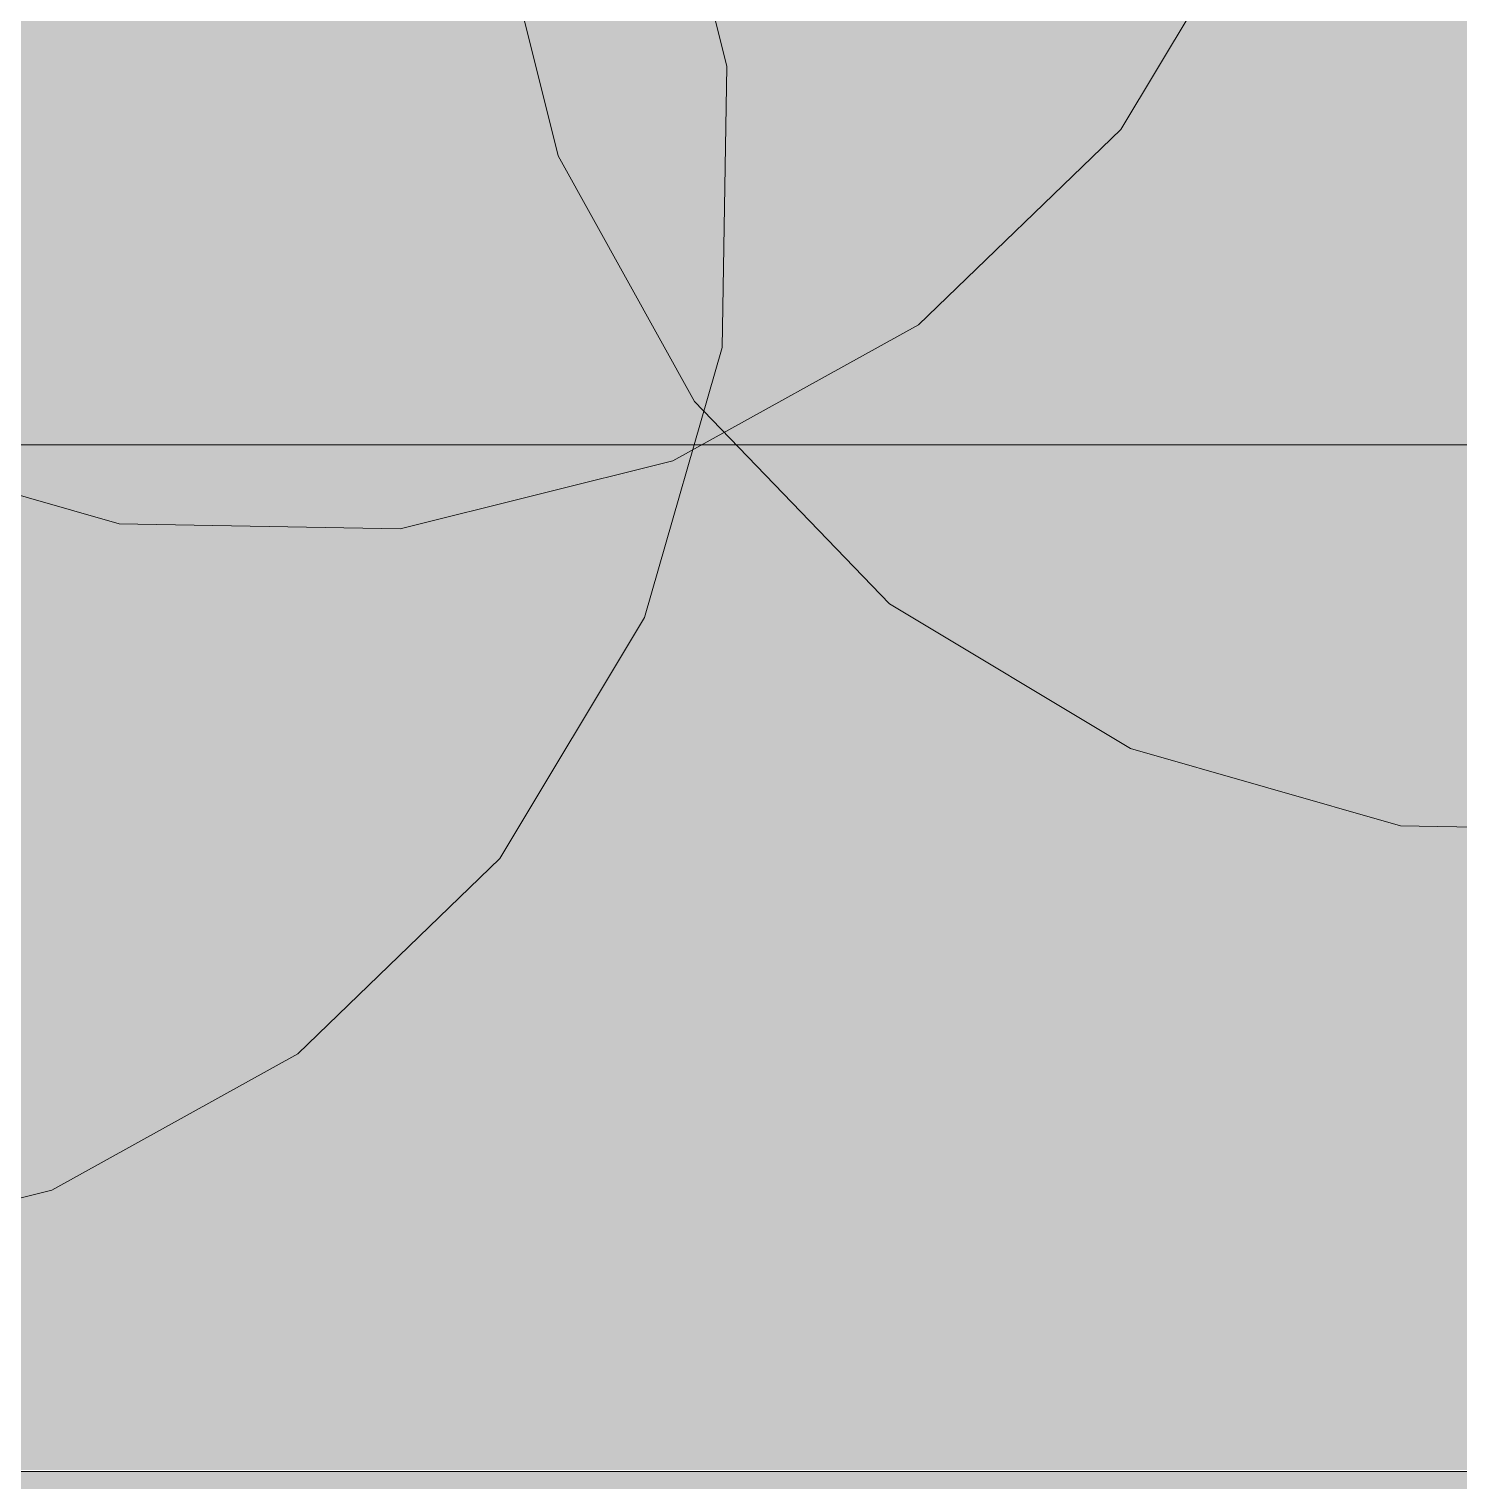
# Model space of a CAD drawing. Header units: millimetres. Extents: x -146962 to 322503, y -183624 to 284367.
# Drawn here: x 108747 to 111258, y 29380 to 31929 of the extents above; entities that cross this region are included whole.
import ezdxf

# ---------------------------------------------------------------- set-up
doc = ezdxf.new("R2010")
doc.units = ezdxf.units.MM
doc.layers.add('06_部屋の色', color=8, linetype='Continuous', lineweight=0)
doc.layers.add('30_敷地・外構', color=8, linetype='Continuous', lineweight=9)

msp = doc.modelspace()

# ---------------------------------------------------------------- hatches: boundary and pattern name
at = {"layer": '06_部屋の色', "true_color": 0xdde9cf}
msp.add_hatch(color=8, dxfattribs=at).paths.add_polyline_path([(83510.2, 29400.8), (83510.3, 31670.6), (83754.2, 32064.6), (83999.1, 32458.1), (84244.9, 32850.9), (84491.7, 33243.1), (84739.4, 33634.8), (84988.1, 34025.8), (85237.8, 34416.3), (85488.3, 34806.1), (85739.9, 35195.3), (85992.4, 35583.9), (86245.8, 35971.8), (86500.2, 36359.2), (86755.5, 36745.9), (87011.8, 37132), (87269, 37517.5), (87527.2, 37902.4), (87786.3, 38286.6), (88046.3, 38670.2), (88307.2, 39053.2), (88569.1, 39435.5), (88832, 39817.2), (89095.7, 40198.2), (89360.4, 40578.6), (89626, 40958.3), (89892.5, 41337.4), (90160, 41715.9), (90428.4, 42093.7), (90697.7, 42470.8), (90967.9, 42847.3), (91239, 43223.1), (91511.1, 43598.3), (91784.1, 43972.8), (92058, 44346.6), (92332.7, 44719.7), (92608.4, 45092.2), (92885.1, 45464), (93162.6, 45835.2), (93441, 46205.6), (93720.3, 46575.4), (94000.5, 46944.5), (94281.7, 47312.9), (94563.7, 47680.6), (94846.6, 48047.7), (95130.4, 48414), (95415.1, 48779.7), (95700.7, 49144.6), (95987.2, 49508.9), (96274.5, 49872.4), (96562.8, 50235.3), (96851.9, 50597.4), (97142, 50958.9), (97432.9, 51319.6), (97724.6, 51679.7), (98017.3, 52039), (98310.8, 52397.6), (98605.2, 52755.5), (98900.5, 53112.6), (99196.7, 53469.1), (99493.7, 53824.8), (99791.6, 54179.8), (100090.3, 54534), (100389.9, 54887.6), (100690.4, 55240.4), (100991.8, 55592.4), (101293.9, 55943.8), (101597, 56294.4), (101900.9, 56644.2), (102205.6, 56993.3), (102511.3, 57341.7), (102817.7, 57689.3), (103125, 58036.2), (103433.2, 58382.3), (103742.1, 58727.7), (104052, 59072.3), (104362.6, 59416.2), (104674.1, 59759.3), (104986.5, 60101.6), (105299.7, 60443.2), (105613.7, 60784), (105928.5, 61124.1), (106244.2, 61463.4), (106560.7, 61801.9), (106878, 62139.6), (107196.1, 62476.6), (107515.1, 62812.7), (107834.9, 63148.1), (108155.5, 63482.8), (108476.9, 63816.6), (108799.1, 64149.7), (109122.2, 64481.9), (109446, 64813.4), (109770.7, 65144.1), (110096.1, 65474), (110422.4, 65803.1), (110749.4, 66131.4), (111077.3, 66458.9), (111406, 66785.6), (111735.4, 67111.5), (112065.7, 67436.6), (112396.7, 67760.9), (112728.6, 68084.4), (113061.2, 68407.1), (113394.6, 68728.9), (113728.8, 69050), (114063.8, 69370.2), (114399.5, 69689.6), (114736, 70008.2), (115073.4, 70326), (115411.4, 70642.9), (115750.3, 70959.1), (116089.9, 71274.4), (116430.3, 71588.8), (116771.5, 71902.5), (117113.4, 72215.3), (117456.1, 72527.2), (117799.5, 72838.4), (118596.9, 72838.3), (118594.5, 29398.9)])
at = {"layer": '30_敷地・外構', "true_color": 0xcfe0b8}
for points in [[(107451.4, 33683.1), (107705.5, 34106), (108060.5, 34448.7), (108492, 34687.9), (108970.7, 34807.3), (109464, 34798.7), (109938.3, 34662.7), (110361.2, 34408.5), (110704, 34053.6), (110943.2, 33622.1), (111062.5, 33143.4), (111053.9, 32650.1), (110917.9, 32175.8), (110663.8, 31752.9), (110308.9, 31410.1), (109877.4, 31170.9), (109398.6, 31051.6), (108905.3, 31060.2), (108431, 31196.2), (108008.1, 31450.3), (107665.4, 31805.2), (107426.2, 32236.7), (107306.8, 32715.5), (107315.4, 33208.8)], [(111220.7, 34277.1), (111714, 34268.5), (112188.3, 34132.5), (112611.2, 33878.4), (112953.9, 33523.5), (113193.1, 33092), (113312.5, 32613.2), (113303.9, 32119.9), (113167.9, 31645.7), (112913.8, 31222.7), (112558.9, 30880), (112127.3, 30640.8), (111648.6, 30521.4), (111155.3, 30530.1), (110681, 30666), (110258.1, 30920.2), (109915.4, 31275.1), (109676.2, 31706.6), (109556.8, 32185.3), (109565.4, 32678.7), (109701.4, 33152.9), (109955.5, 33575.8), (110310.4, 33918.6), (110742, 34157.8)], [(107880.6, 33527.3), (108374, 33518.7), (108848.2, 33382.7), (109271.2, 33128.6), (109613.9, 32773.7), (109853.1, 32342.2), (109972.5, 31863.4), (109963.8, 31370.1), (109827.8, 30895.8), (109573.7, 30472.9), (109218.8, 30130.2), (108787.3, 29891), (108308.6, 29771.6), (107815.2, 29780.2), (107341, 29916.2), (106918, 30170.3), (106575.3, 30525.3), (106336.1, 30956.8), (106216.8, 31435.5), (106225.4, 31928.8), (106361.4, 32403.1), (106615.5, 32826), (106970.4, 33168.8), (107401.9, 33408)]]:
    msp.add_hatch(color=8, dxfattribs=at).paths.add_polyline_path(points)
at = {"layer": '30_敷地・外構', "true_color": 0x8a6a4a}
for points in [[(82227.3, 29483.6), (82227.3, 29491.1), (82227.3, 29498.6), (82227.3, 29506.1), (82227.3, 29513.6), (82227.3, 29521.1), (82227.3, 29528.6), (82227.3, 29536.1), (82227.3, 29543.6), (85245.4, 29543.4), (88263.5, 29543.2), (91281.6, 29543), (94299.7, 29542.8), (97317.8, 29542.6), (100335.9, 29542.5), (103354, 29542.3), (106372.1, 29542.1), (109390.2, 29541.9), (112408.3, 29541.7), (115426.4, 29541.5), (118444.5, 29541.3), (118444.5, 29533.8), (118444.5, 29526.3), (118444.5, 29518.8), (118444.5, 29511.3), (118444.5, 29503.8), (118444.5, 29496.3), (118444.5, 29488.8), (118444.5, 29481.3), (118444.5, 29473.8), (118444.5, 29466.3), (118444.5, 29451.3), (115426.4, 29451.5), (109390.2, 29451.9), (106372.1, 29452.1), (103354, 29452.3), (100335.9, 29452.5), (97317.8, 29452.6), (94299.7, 29452.8), (91281.6, 29453), (88263.5, 29453.2), (85245.4, 29453.4), (82227.3, 29453.6), (82227.3, 29461.1), (82227.3, 29468.6), (82227.3, 29476.1)], [(107573.3, 29482), (107573.3, 29497), (107573.3, 29504.5), (107573.3, 29512), (107573.3, 29519.5), (107573.3, 29527), (107573.3, 29534.5), (107573.3, 29542), (108290.8, 29542), (108434.3, 29542), (108577.7, 29541.9), (108721.2, 29541.9), (109295.2, 29541.9), (109295.2, 29534.4), (109295.2, 29526.9), (109295.2, 29519.4), (109295.2, 29511.9), (109295.2, 29504.4), (109295.2, 29489.4), (109295.2, 29481.9), (109295.2, 29474.4), (109295.2, 29466.9), (109295.2, 29451.9), (109008.2, 29451.9), (108864.7, 29451.9), (108721.2, 29451.9), (108577.7, 29451.9), (108434.3, 29452), (108290.8, 29452), (108147.3, 29452), (108003.8, 29452), (107860.3, 29452), (107573.3, 29452), (107573.3, 29459.5), (107573.3, 29467), (107573.3, 29474.5)], [(109295.2, 29534.4), (109295.2, 29541.9), (109302.7, 29541.9), (109310.2, 29541.9), (109317.7, 29541.9), (109325.2, 29541.9), (109340.2, 29541.9), (109347.7, 29541.9), (109355.2, 29541.9), (109362.7, 29541.9), (109370.2, 29541.9), (109377.7, 29541.9), (109385.2, 29541.9), (109385.2, 29534.4), (109385.2, 29526.9), (109385.2, 29519.4), (109385.2, 29511.9), (109385.2, 29504.4), (109385.2, 29496.9), (109385.2, 29489.4), (109385.2, 29474.4), (109385.2, 29466.9), (109385.2, 29459.4), (109385.2, 29451.9), (109377.7, 29451.9), (109370.2, 29451.9), (109362.7, 29451.9), (109355.2, 29451.9), (109347.7, 29451.9), (109340.2, 29451.9), (109332.7, 29451.9), (109325.2, 29451.9), (109317.7, 29451.9), (109310.2, 29451.9), (109302.7, 29451.9), (109295.2, 29451.9), (109295.2, 29459.4), (109295.2, 29466.9), (109295.2, 29474.4), (109295.2, 29481.9), (109295.2, 29489.4), (109295.2, 29504.4), (109295.2, 29511.9), (109295.2, 29519.4), (109295.2, 29526.9)], [(109385.2, 29481.9), (109385.2, 29496.9), (109385.2, 29504.4), (109385.2, 29511.9), (109385.2, 29519.4), (109385.2, 29526.9), (109385.2, 29534.4), (109385.2, 29541.9), (109528.7, 29541.9), (109672.2, 29541.9), (109815.7, 29541.9), (109959.1, 29541.9), (110102.6, 29541.8), (110246.1, 29541.8), (110533.1, 29541.8), (110676.6, 29541.8), (110820.1, 29541.8), (110963.6, 29541.8), (111107, 29541.8), (111107, 29534.3), (111107, 29526.8), (111107, 29519.3), (111107, 29511.8), (111107, 29504.3), (111107, 29496.8), (111107, 29481.8), (111107, 29474.3), (111107, 29466.8), (111107, 29451.8), (110963.6, 29451.8), (110820.1, 29451.8), (110676.6, 29451.8), (110533.1, 29451.8), (110389.6, 29451.8), (110246.1, 29451.8), (109959.1, 29451.9), (109815.6, 29451.9), (109385.2, 29451.9), (109385.2, 29459.4), (109385.2, 29466.9), (109385.2, 29474.4)], [(111107, 29534.3), (111107, 29541.8), (111114.5, 29541.8), (111122, 29541.8), (111129.5, 29541.8), (111137, 29541.8), (111144.5, 29541.8), (111152, 29541.8), (111159.5, 29541.8), (111167, 29541.8), (111174.5, 29541.8), (111182, 29541.8), (111189.5, 29541.8), (111197, 29541.8), (111197, 29534.3), (111197, 29526.8), (111197, 29519.3), (111197, 29511.8), (111197, 29504.3), (111197, 29489.3), (111197, 29481.8), (111197, 29474.3), (111197, 29466.8), (111197, 29451.8), (111189.5, 29451.8), (111182, 29451.8), (111174.5, 29451.8), (111167, 29451.8), (111159.5, 29451.8), (111152, 29451.8), (111144.5, 29451.8), (111137, 29451.8), (111129.5, 29451.8), (111122, 29451.8), (111114.5, 29451.8), (111107, 29451.8), (111107, 29459.3), (111107, 29466.8), (111107, 29474.3), (111107, 29481.8), (111107, 29496.8), (111107, 29504.3), (111107, 29511.8), (111107, 29519.3)], [(111197, 29481.8), (111197, 29489.3), (111197, 29504.3), (111197, 29511.8), (111197, 29519.3), (111197, 29526.8), (111197, 29534.3), (111197, 29541.8), (111627.5, 29541.8), (111771, 29541.7), (111914.5, 29541.7), (112058, 29541.7), (112201.5, 29541.7), (112345, 29541.7), (112488.4, 29541.7), (112918.9, 29541.7), (112918.9, 29534.2), (112918.9, 29526.7), (112918.9, 29519.2), (112918.9, 29511.7), (112918.9, 29504.2), (112918.9, 29489.2), (112918.9, 29481.7), (112918.9, 29474.2), (112918.9, 29466.7), (112918.9, 29451.7), (112775.4, 29451.7), (112631.9, 29451.7), (112488.4, 29451.7), (112344.9, 29451.7), (112201.5, 29451.7), (112058, 29451.7), (111914.5, 29451.7), (111771, 29451.7), (111627.5, 29451.8), (111197, 29451.8), (111197, 29466.8), (111197, 29474.3)], [(108802.2, 29534.4), (108804.7, 29534.4), (108807.2, 29534.4), (108812.2, 29534.4), (108814.7, 29534.4), (108817.2, 29534.4), (108822.2, 29534.4), (108824.6, 29534.4), (108824.6, 29528.2), (108824.6, 29521.9), (108824.6, 29515.7), (108824.6, 29509.4), (108824.6, 29503.2), (108824.6, 29496.9), (108824.6, 29490.7), (108824.6, 29484.4), (108824.6, 29478.2), (108824.6, 29471.9), (108824.6, 29459.4), (108822.1, 29459.4), (108819.6, 29459.4), (108817.1, 29459.4), (108814.6, 29459.4), (108812.1, 29459.4), (108807.1, 29459.4), (108804.6, 29459.4), (108802.1, 29459.4), (108799.6, 29459.4), (108797.1, 29459.4), (108794.6, 29459.4), (108794.6, 29465.7), (108794.6, 29471.9), (108794.6, 29478.2), (108794.6, 29484.4), (108794.7, 29503.2), (108794.7, 29509.4), (108794.7, 29521.9), (108794.7, 29528.2), (108794.7, 29534.4), (108797.2, 29534.4)], [(108927.3, 29534.4), (108929.8, 29534.4), (108932.3, 29534.4), (108937.3, 29534.4), (108939.8, 29534.4), (108942.3, 29534.4), (108944.8, 29534.4), (108947.3, 29534.4), (108949.8, 29534.4), (108949.8, 29528.2), (108949.8, 29521.9), (108949.8, 29515.7), (108949.8, 29509.4), (108949.8, 29503.2), (108949.8, 29496.9), (108949.8, 29484.4), (108949.8, 29478.2), (108949.8, 29471.9), (108949.8, 29465.7), (108949.8, 29459.4), (108947.3, 29459.4), (108944.8, 29459.4), (108942.3, 29459.4), (108939.8, 29459.4), (108937.3, 29459.4), (108934.8, 29459.4), (108932.3, 29459.4), (108929.8, 29459.4), (108927.3, 29459.4), (108924.8, 29459.4), (108922.3, 29459.4), (108919.8, 29459.4), (108919.8, 29465.7), (108919.8, 29471.9), (108919.8, 29490.7), (108919.8, 29503.2), (108919.8, 29515.7), (108919.8, 29521.9), (108919.8, 29528.2), (108919.8, 29534.4), (108922.3, 29534.4), (108924.8, 29534.4)], [(109049.9, 29534.4), (109052.4, 29534.4), (109054.9, 29534.4), (109059.9, 29534.4), (109062.4, 29534.4), (109064.9, 29534.4), (109067.4, 29534.4), (109069.9, 29534.4), (109072.4, 29534.4), (109074.9, 29534.4), (109074.9, 29528.2), (109074.9, 29503.2), (109074.9, 29496.9), (109074.9, 29490.7), (109074.9, 29484.4), (109074.9, 29478.2), (109074.9, 29471.9), (109074.9, 29459.4), (109072.4, 29459.4), (109069.9, 29459.4), (109067.4, 29459.4), (109064.9, 29459.4), (109062.4, 29459.4), (109059.9, 29459.4), (109057.4, 29459.4), (109054.9, 29459.4), (109052.4, 29459.4), (109049.9, 29459.4), (109047.4, 29459.4), (109044.9, 29459.4), (109044.9, 29471.9), (109044.9, 29478.2), (109044.9, 29484.4), (109044.9, 29503.2), (109044.9, 29509.4), (109044.9, 29515.7), (109044.9, 29521.9), (109044.9, 29528.2), (109044.9, 29534.4), (109047.4, 29534.4)], [(109177.6, 29534.4), (109180.1, 29534.4), (109182.6, 29534.4), (109187.6, 29534.4), (109190.1, 29534.4), (109192.6, 29534.4), (109195.1, 29534.4), (109197.6, 29534.4), (109200, 29534.4), (109200, 29521.9), (109200, 29509.4), (109200, 29496.9), (109200, 29490.7), (109200, 29484.4), (109200, 29478.2), (109200, 29471.9), (109200, 29465.7), (109200, 29459.4), (109197.5, 29459.4), (109195, 29459.4), (109192.5, 29459.4), (109190, 29459.4), (109187.5, 29459.4), (109185, 29459.4), (109182.5, 29459.4), (109180, 29459.4), (109177.5, 29459.4), (109175, 29459.4), (109172.5, 29459.4), (109170, 29459.4), (109170, 29465.7), (109170, 29471.9), (109170, 29478.2), (109170, 29484.4), (109170, 29490.7), (109170, 29496.9), (109170, 29503.2), (109170, 29509.4), (109170, 29521.9), (109170, 29528.2), (109170, 29534.4), (109172.6, 29534.4), (109175.1, 29534.4)], [(109305.2, 29526.1), (109305.2, 29531.9), (109316.9, 29531.9), (109322.7, 29531.9), (109334.4, 29531.9), (109340.2, 29531.9), (109346, 29531.9), (109351.9, 29531.9), (109357.7, 29531.9), (109363.5, 29531.9), (109369.4, 29531.9), (109375.2, 29531.9), (109375.2, 29526.1), (109375.2, 29520.2), (109375.2, 29514.4), (109375.2, 29508.6), (109375.2, 29496.9), (109375.2, 29491.1), (109375.2, 29485.2), (109375.2, 29479.4), (109375.2, 29473.6), (109375.2, 29467.7), (109375.2, 29461.9), (109369.3, 29461.9), (109363.5, 29461.9), (109357.7, 29461.9), (109351.8, 29461.9), (109346, 29461.9), (109340.2, 29461.9), (109334.3, 29461.9), (109328.5, 29461.9), (109322.7, 29461.9), (109316.8, 29461.9), (109311, 29461.9), (109305.2, 29461.9), (109305.2, 29467.7), (109305.2, 29473.6), (109305.2, 29485.2), (109305.2, 29491.1), (109305.2, 29496.9), (109305.2, 29508.6), (109305.2, 29514.4), (109305.2, 29520.2)], [(109485.3, 29534.4), (109487.8, 29534.4), (109490.3, 29534.4), (109492.8, 29534.4), (109495.3, 29534.4), (109497.8, 29534.4), (109500.3, 29534.4), (109502.8, 29534.4), (109505.3, 29534.4), (109507.8, 29534.4), (109510.3, 29534.4), (109510.3, 29528.1), (109510.3, 29521.9), (109510.3, 29515.6), (109510.3, 29503.1), (109510.3, 29490.6), (109510.3, 29478.1), (109510.3, 29471.9), (109510.3, 29459.4), (109507.8, 29459.4), (109505.3, 29459.4), (109502.8, 29459.4), (109500.3, 29459.4), (109497.8, 29459.4), (109495.3, 29459.4), (109492.8, 29459.4), (109490.3, 29459.4), (109487.8, 29459.4), (109485.3, 29459.4), (109482.8, 29459.4), (109480.3, 29459.4), (109480.3, 29465.6), (109480.3, 29471.9), (109480.3, 29490.6), (109480.3, 29503.1), (109480.3, 29515.6), (109480.3, 29521.9), (109480.3, 29534.4)], [(109613, 29534.4), (109615.5, 29534.4), (109618, 29534.4), (109620.5, 29534.4), (109625.5, 29534.4), (109628, 29534.4), (109630.5, 29534.4), (109633, 29534.4), (109635.4, 29534.4), (109635.4, 29528.1), (109635.4, 29521.9), (109635.4, 29515.6), (109635.4, 29509.4), (109635.4, 29503.1), (109635.4, 29496.9), (109635.4, 29490.6), (109635.4, 29478.1), (109635.4, 29465.6), (109635.4, 29459.4), (109632.9, 29459.4), (109630.4, 29459.4), (109627.9, 29459.4), (109625.4, 29459.4), (109622.9, 29459.4), (109620.4, 29459.4), (109617.9, 29459.4), (109615.4, 29459.4), (109612.9, 29459.4), (109610.4, 29459.4), (109607.9, 29459.4), (109605.4, 29459.4), (109605.4, 29465.6), (109605.4, 29471.9), (109605.4, 29478.1), (109605.4, 29484.4), (109605.4, 29490.6), (109605.4, 29496.9), (109605.4, 29503.1), (109605.4, 29509.4), (109605.4, 29515.6), (109605.4, 29521.9), (109605.4, 29528.1), (109605.4, 29534.4), (109608, 29534.4), (109610.5, 29534.4)], [(109735.6, 29534.4), (109738.1, 29534.4), (109740.6, 29534.4), (109743.1, 29534.4), (109745.6, 29534.4), (109748.1, 29534.4), (109753.1, 29534.4), (109755.6, 29534.4), (109758.1, 29534.4), (109760.6, 29534.4), (109760.6, 29528.1), (109760.6, 29521.9), (109760.6, 29515.6), (109760.6, 29503.1), (109760.6, 29490.6), (109760.6, 29484.4), (109760.6, 29478.1), (109760.6, 29471.9), (109760.6, 29459.4), (109758.1, 29459.4), (109755.6, 29459.4), (109753.1, 29459.4), (109750.6, 29459.4), (109748.1, 29459.4), (109745.6, 29459.4), (109743.1, 29459.4), (109740.6, 29459.4), (109738.1, 29459.4), (109733.1, 29459.4), (109730.6, 29459.4), (109730.6, 29465.6), (109730.6, 29478.1), (109730.6, 29484.4), (109730.6, 29490.6), (109730.6, 29496.9), (109730.6, 29503.1), (109730.6, 29509.4), (109730.6, 29515.6), (109730.6, 29521.9), (109730.6, 29528.1), (109730.6, 29534.4), (109733.1, 29534.4)], [(109865.7, 29534.4), (109880.7, 29534.4), (109883.2, 29534.4), (109885.7, 29534.4), (109885.7, 29528.1), (109885.7, 29521.9), (109885.7, 29515.6), (109885.7, 29509.4), (109885.7, 29484.4), (109885.7, 29471.9), (109885.7, 29459.4), (109883.2, 29459.4), (109880.7, 29459.4), (109878.2, 29459.4), (109875.7, 29459.4), (109873.2, 29459.4), (109870.7, 29459.4), (109868.2, 29459.4), (109860.7, 29459.4), (109858.2, 29459.4), (109855.7, 29459.4), (109855.7, 29465.6), (109855.7, 29471.9), (109855.7, 29478.1), (109855.7, 29484.4), (109855.7, 29490.6), (109855.7, 29503.1), (109855.7, 29509.4), (109855.7, 29515.6), (109855.7, 29521.9), (109855.7, 29528.1), (109855.7, 29534.4), (109860.7, 29534.4)], [(109988.3, 29534.4), (109990.8, 29534.4), (109995.8, 29534.4), (110003.3, 29534.4), (110005.8, 29534.4), (110010.8, 29534.4), (110010.8, 29528.1), (110010.8, 29521.9), (110010.8, 29515.6), (110010.8, 29503.1), (110010.8, 29484.4), (110010.8, 29478.1), (110010.8, 29459.4), (110008.3, 29459.4), (110005.8, 29459.4), (110003.3, 29459.4), (110000.8, 29459.4), (109998.3, 29459.4), (109995.8, 29459.4), (109993.3, 29459.4), (109990.8, 29459.4), (109983.3, 29459.4), (109980.8, 29459.4), (109980.8, 29471.9), (109980.8, 29478.1), (109980.8, 29503.1), (109980.8, 29509.4), (109980.8, 29515.6), (109980.8, 29521.9), (109980.8, 29528.1), (109980.8, 29534.4), (109983.3, 29534.4)], [(110113.5, 29534.3), (110116, 29534.3), (110118.5, 29534.3), (110121, 29534.3), (110123.5, 29534.3), (110126, 29534.3), (110128.5, 29534.3), (110131, 29534.3), (110133.5, 29534.3), (110136, 29534.3), (110136, 29528.1), (110136, 29521.8), (110136, 29515.6), (110136, 29509.3), (110136, 29503.1), (110136, 29490.6), (110136, 29484.3), (110136, 29478.1), (110136, 29471.8), (110136, 29459.3), (110133.5, 29459.3), (110131, 29459.3), (110128.5, 29459.3), (110126, 29459.3), (110123.5, 29459.3), (110118.5, 29459.3), (110116, 29459.3), (110113.5, 29459.3), (110111, 29459.3), (110108.5, 29459.3), (110106, 29459.3), (110106, 29465.6), (110106, 29471.8), (110106, 29478.1), (110106, 29484.3), (110106, 29496.8), (110106, 29503.1), (110106, 29509.3), (110106, 29515.6), (110106, 29528.1), (110106, 29534.3), (110108.5, 29534.3)], [(110241.1, 29534.3), (110246.1, 29534.3), (110248.6, 29534.3), (110251.1, 29534.3), (110256.1, 29534.3), (110258.6, 29534.3), (110261.1, 29534.3), (110261.1, 29528.1), (110261.1, 29521.8), (110261.1, 29515.6), (110261.1, 29509.3), (110261.1, 29496.8), (110261.1, 29484.3), (110261.1, 29478.1), (110261.1, 29471.8), (110261.1, 29465.6), (110261.1, 29459.3), (110258.6, 29459.3), (110256.1, 29459.3), (110253.6, 29459.3), (110251.1, 29459.3), (110248.6, 29459.3), (110246.1, 29459.3), (110243.6, 29459.3), (110241.1, 29459.3), (110236.1, 29459.3), (110233.6, 29459.3), (110231.1, 29459.3), (110231.1, 29465.6), (110231.1, 29478.1), (110231.1, 29490.6), (110231.1, 29496.8), (110231.1, 29503.1), (110231.1, 29509.3), (110231.1, 29515.6), (110231.1, 29528.1), (110231.1, 29534.3), (110236.1, 29534.3)], [(110363.7, 29534.3), (110368.7, 29534.3), (110371.2, 29534.3), (110373.7, 29534.3), (110376.2, 29534.3), (110378.7, 29534.3), (110383.7, 29534.3), (110386.2, 29534.3), (110386.2, 29528.1), (110386.2, 29515.6), (110386.2, 29509.3), (110386.2, 29503.1), (110386.2, 29496.8), (110386.2, 29484.3), (110386.2, 29471.8), (110386.2, 29465.6), (110386.2, 29459.3), (110383.7, 29459.3), (110378.7, 29459.3), (110376.2, 29459.3), (110373.7, 29459.3), (110371.2, 29459.3), (110368.7, 29459.3), (110366.2, 29459.3), (110361.2, 29459.3), (110358.7, 29459.3), (110356.2, 29459.3), (110356.2, 29465.6), (110356.2, 29471.8), (110356.2, 29478.1), (110356.2, 29490.6), (110356.2, 29503.1), (110356.2, 29509.3), (110356.2, 29515.6), (110356.2, 29521.8), (110356.2, 29534.3), (110358.7, 29534.3), (110361.2, 29534.3)], [(110486.4, 29534.3), (110498.9, 29534.3), (110501.4, 29534.3), (110503.9, 29534.3), (110506.4, 29534.3), (110508.9, 29534.3), (110511.4, 29534.3), (110511.4, 29528.1), (110511.4, 29521.8), (110511.4, 29515.6), (110511.4, 29509.3), (110511.4, 29503.1), (110511.4, 29471.8), (110511.4, 29459.3), (110508.9, 29459.3), (110506.4, 29459.3), (110503.9, 29459.3), (110501.4, 29459.3), (110498.9, 29459.3), (110496.4, 29459.3), (110493.9, 29459.3), (110491.4, 29459.3), (110488.9, 29459.3), (110486.4, 29459.3), (110483.9, 29459.3), (110481.4, 29459.3), (110481.4, 29465.6), (110481.4, 29471.8), (110481.4, 29478.1), (110481.4, 29484.3), (110481.4, 29496.8), (110481.4, 29503.1), (110481.4, 29509.3), (110481.4, 29515.6), (110481.4, 29521.8), (110481.4, 29528.1), (110481.4, 29534.3), (110483.9, 29534.3)], [(110614, 29534.3), (110616.5, 29534.3), (110619, 29534.3), (110621.5, 29534.3), (110624, 29534.3), (110626.5, 29534.3), (110629, 29534.3), (110631.5, 29534.3), (110634, 29534.3), (110636.5, 29534.3), (110636.5, 29528.1), (110636.5, 29515.6), (110636.5, 29496.8), (110636.5, 29490.6), (110636.5, 29484.3), (110636.5, 29478.1), (110636.5, 29471.8), (110636.5, 29465.6), (110636.5, 29459.3), (110634, 29459.3), (110631.5, 29459.3), (110629, 29459.3), (110626.5, 29459.3), (110624, 29459.3), (110621.5, 29459.3), (110619, 29459.3), (110614, 29459.3), (110611.5, 29459.3), (110606.5, 29459.3), (110606.5, 29465.6), (110606.5, 29471.8), (110606.5, 29478.1), (110606.5, 29484.3), (110606.5, 29490.6), (110606.5, 29496.8), (110606.5, 29509.3), (110606.5, 29521.8), (110606.5, 29534.3), (110611.5, 29534.3)], [(110739.1, 29534.3), (110741.6, 29534.3), (110744.1, 29534.3), (110746.6, 29534.3), (110751.6, 29534.3), (110754.1, 29534.3), (110756.6, 29534.3), (110759.1, 29534.3), (110761.6, 29534.3), (110761.6, 29528.1), (110761.6, 29521.8), (110761.6, 29515.6), (110761.6, 29509.3), (110761.6, 29503.1), (110761.6, 29496.8), (110761.6, 29490.6), (110761.6, 29484.3), (110761.6, 29478.1), (110761.6, 29471.8), (110761.6, 29465.6), (110761.6, 29459.3), (110759.1, 29459.3), (110756.6, 29459.3), (110751.6, 29459.3), (110749.1, 29459.3), (110746.6, 29459.3), (110744.1, 29459.3), (110741.6, 29459.3), (110739.1, 29459.3), (110736.6, 29459.3), (110734.1, 29459.3), (110731.6, 29459.3), (110731.6, 29465.6), (110731.6, 29478.1), (110731.6, 29496.8), (110731.6, 29503.1), (110731.6, 29509.3), (110731.6, 29515.6), (110731.6, 29521.8), (110731.6, 29528.1), (110731.6, 29534.3), (110734.1, 29534.3), (110736.6, 29534.3)], [(110866.8, 29534.3), (110869.3, 29534.3), (110871.8, 29534.3), (110874.3, 29534.3), (110876.8, 29534.3), (110879.3, 29534.3), (110881.8, 29534.3), (110884.3, 29534.3), (110886.8, 29534.3), (110886.8, 29528), (110886.8, 29521.8), (110886.8, 29515.5), (110886.8, 29490.5), (110886.8, 29484.3), (110886.8, 29471.8), (110886.8, 29459.3), (110884.3, 29459.3), (110881.8, 29459.3), (110879.3, 29459.3), (110876.8, 29459.3), (110874.3, 29459.3), (110869.3, 29459.3), (110866.8, 29459.3), (110861.8, 29459.3), (110859.3, 29459.3), (110856.8, 29459.3), (110856.8, 29465.6), (110856.8, 29484.3), (110856.8, 29490.6), (110856.8, 29496.8), (110856.8, 29503.1), (110856.8, 29509.3), (110856.8, 29521.8), (110856.8, 29528.1), (110856.8, 29534.3), (110859.3, 29534.3)], [(110989.4, 29534.3), (110994.4, 29534.3), (110996.9, 29534.3), (110999.4, 29534.3), (111001.9, 29534.3), (111004.4, 29534.3), (111006.9, 29534.3), (111009.4, 29534.3), (111011.9, 29534.3), (111011.9, 29528), (111011.9, 29521.8), (111011.9, 29515.5), (111011.9, 29509.3), (111011.9, 29503), (111011.9, 29490.5), (111011.9, 29484.3), (111011.9, 29478), (111011.9, 29471.8), (111011.9, 29465.5), (111011.9, 29459.3), (111009.4, 29459.3), (111001.9, 29459.3), (110999.4, 29459.3), (110996.9, 29459.3), (110994.4, 29459.3), (110991.9, 29459.3), (110989.4, 29459.3), (110986.9, 29459.3), (110984.4, 29459.3), (110981.9, 29459.3), (110981.9, 29465.5), (110981.9, 29471.8), (110981.9, 29478), (110981.9, 29484.3), (110981.9, 29496.8), (110981.9, 29503), (110981.9, 29509.3), (110981.9, 29521.8), (110981.9, 29528), (110981.9, 29534.3), (110984.4, 29534.3), (110986.9, 29534.3)], [(111117, 29520.1), (111117, 29526), (111117, 29531.8), (111134.5, 29531.8), (111140.4, 29531.8), (111146.2, 29531.8), (111152, 29531.8), (111163.7, 29531.8), (111169.5, 29531.8), (111187, 29531.8), (111187, 29525.9), (111187, 29520.1), (111187, 29514.3), (111187, 29508.4), (111187, 29502.6), (111187, 29496.8), (111187, 29485.1), (111187, 29473.4), (111187, 29461.8), (111181.2, 29461.8), (111175.4, 29461.8), (111163.7, 29461.8), (111157.9, 29461.8), (111152, 29461.8), (111146.2, 29461.8), (111140.4, 29461.8), (111134.5, 29461.8), (111117, 29461.8), (111117, 29467.6), (111117, 29473.5), (111117, 29485.1), (111117, 29491), (111117, 29502.6), (111117, 29508.5), (111117, 29514.3)]]:
    msp.add_hatch(color=8, dxfattribs=at).paths.add_polyline_path(points)
at = {"layer": '30_敷地・外構', "true_color": 0xdccfb6}
msp.add_hatch(color=8, dxfattribs=at).paths.add_polyline_path([(118594.5, 29396.3), (118594.4, 28596.3), (67603, 28599.5), (67603.1, 29399.5)])

# ---------------------------------------------------------------- linework, layer by layer
at = {"layer": '30_敷地・外構'}
for points in [[(118597.6, 85398.9), (118594.5, 29396.3), (55603.1, 29400.2), (55602.4, 41399.1), (85596.4, 85403.7), (118597.6, 85398.9)], [(111648.6, 30521.4), (111155.3, 30530.1), (110681, 30666), (110258.1, 30920.2), (109915.4, 31275.1), (109676.2, 31706.6), (109556.8, 32185.3), (109565.4, 32678.7), (109701.4, 33152.9), (109955.5, 33575.8), (110310.4, 33918.6), (110742, 34157.8), (111220.7, 34277.1)], [(109853.1, 32342.2), (109972.5, 31863.4), (109963.8, 31370.1), (109827.8, 30895.8), (109573.7, 30472.9), (109218.8, 30130.2), (108787.3, 29891), (108308.6, 29771.6), (107815.2, 29780.2), (107341, 29916.2), (106918, 30170.3), (106575.3, 30525.3), (106336.1, 30956.8), (106216.8, 31435.5), (106225.4, 31928.8), (106361.4, 32403.1)], [(110917.9, 32175.8), (110663.8, 31752.9), (110308.9, 31410.1), (109877.4, 31170.9), (109398.6, 31051.6), (108905.3, 31060.2), (108431, 31196.2), (108008.1, 31450.3), (107665.4, 31805.2), (107426.2, 32236.7)], [(111294.6, 31199.3), (111194.6, 31199.3), (111094.6, 31199.3), (110994.6, 31199.3), (110894.6, 31199.3), (110794.6, 31199.3), (110694.6, 31199.3), (110594.6, 31199.3), (110494.6, 31199.3), (110394.6, 31199.4), (110294.6, 31199.4), (110194.6, 31199.4), (110094.6, 31199.4), (109994.6, 31199.4), (109894.6, 31199.4), (109794.6, 31199.4), (109694.6, 31199.4), (109594.6, 31199.4), (109494.6, 31199.4), (109394.6, 31199.4), (109294.6, 31199.4), (109194.6, 31199.4), (109094.6, 31199.4), (108994.6, 31199.4), (108894.6, 31199.4), (108794.6, 31199.4), (108694.6, 31199.4)]]:
    msp.add_lwpolyline(points, dxfattribs=at)

doc.saveas('drawing.dxf')
